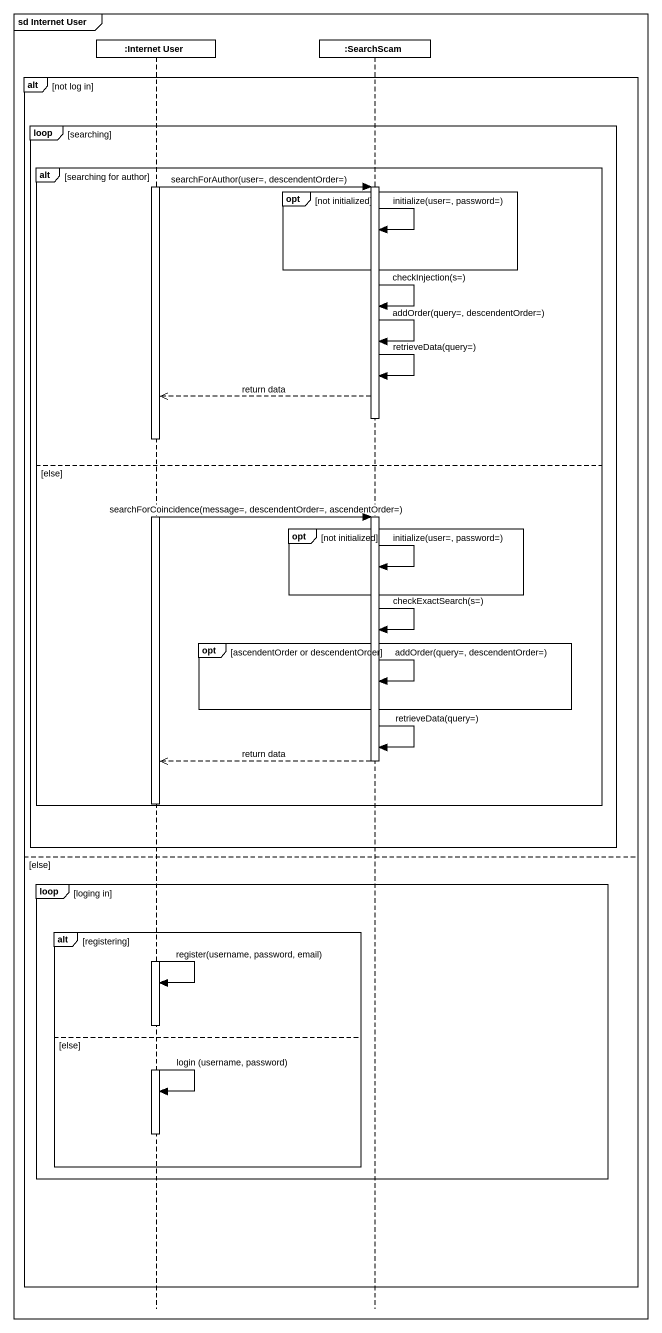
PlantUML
@startuml
mainframe sd Internet User
hide footbox
participant ":Internet User" as Internet_User
participant ":SearchScam" as SearchScam

alt not log in
  loop searching
    alt searching for author
      activate Internet_User
      Internet_User -> SearchScam : searchForAuthor(user=, descendentOrder=)
      activate SearchScam
      opt not initialized
        SearchScam -> SearchScam : initialize(user=, password=)
      end
      SearchScam -> SearchScam : checkInjection(s=)
      SearchScam -> SearchScam : addOrder(query=, descendentOrder=)
      SearchScam -> SearchScam : retrieveData(query=)
      SearchScam -->> Internet_User : return data
      deactivate SearchScam
    else else
      Internet_User -> SearchScam : searchForCoincidence(message=, descendentOrder=, ascendentOrder=)
      activate SearchScam
      opt not initialized
        SearchScam -> SearchScam : initialize(user=, password=)
      end
      SearchScam -> SearchScam : checkExactSearch(s=)
      opt ascendentOrder or descendentOrder
        SearchScam -> SearchScam : addOrder(query=, descendentOrder=)
      end
      SearchScam -> SearchScam : retrieveData(query=)
      SearchScam -->> Internet_User : return data
      deactivate SearchScam
    end
  end
else else
  loop loging in
    alt registering
      Internet_User -> Internet_User : register(username, password, email)
    else else
      Internet_User -> Internet_User : login (username, password)
      deactivate Internet_User
    end
  end
end
@enduml
